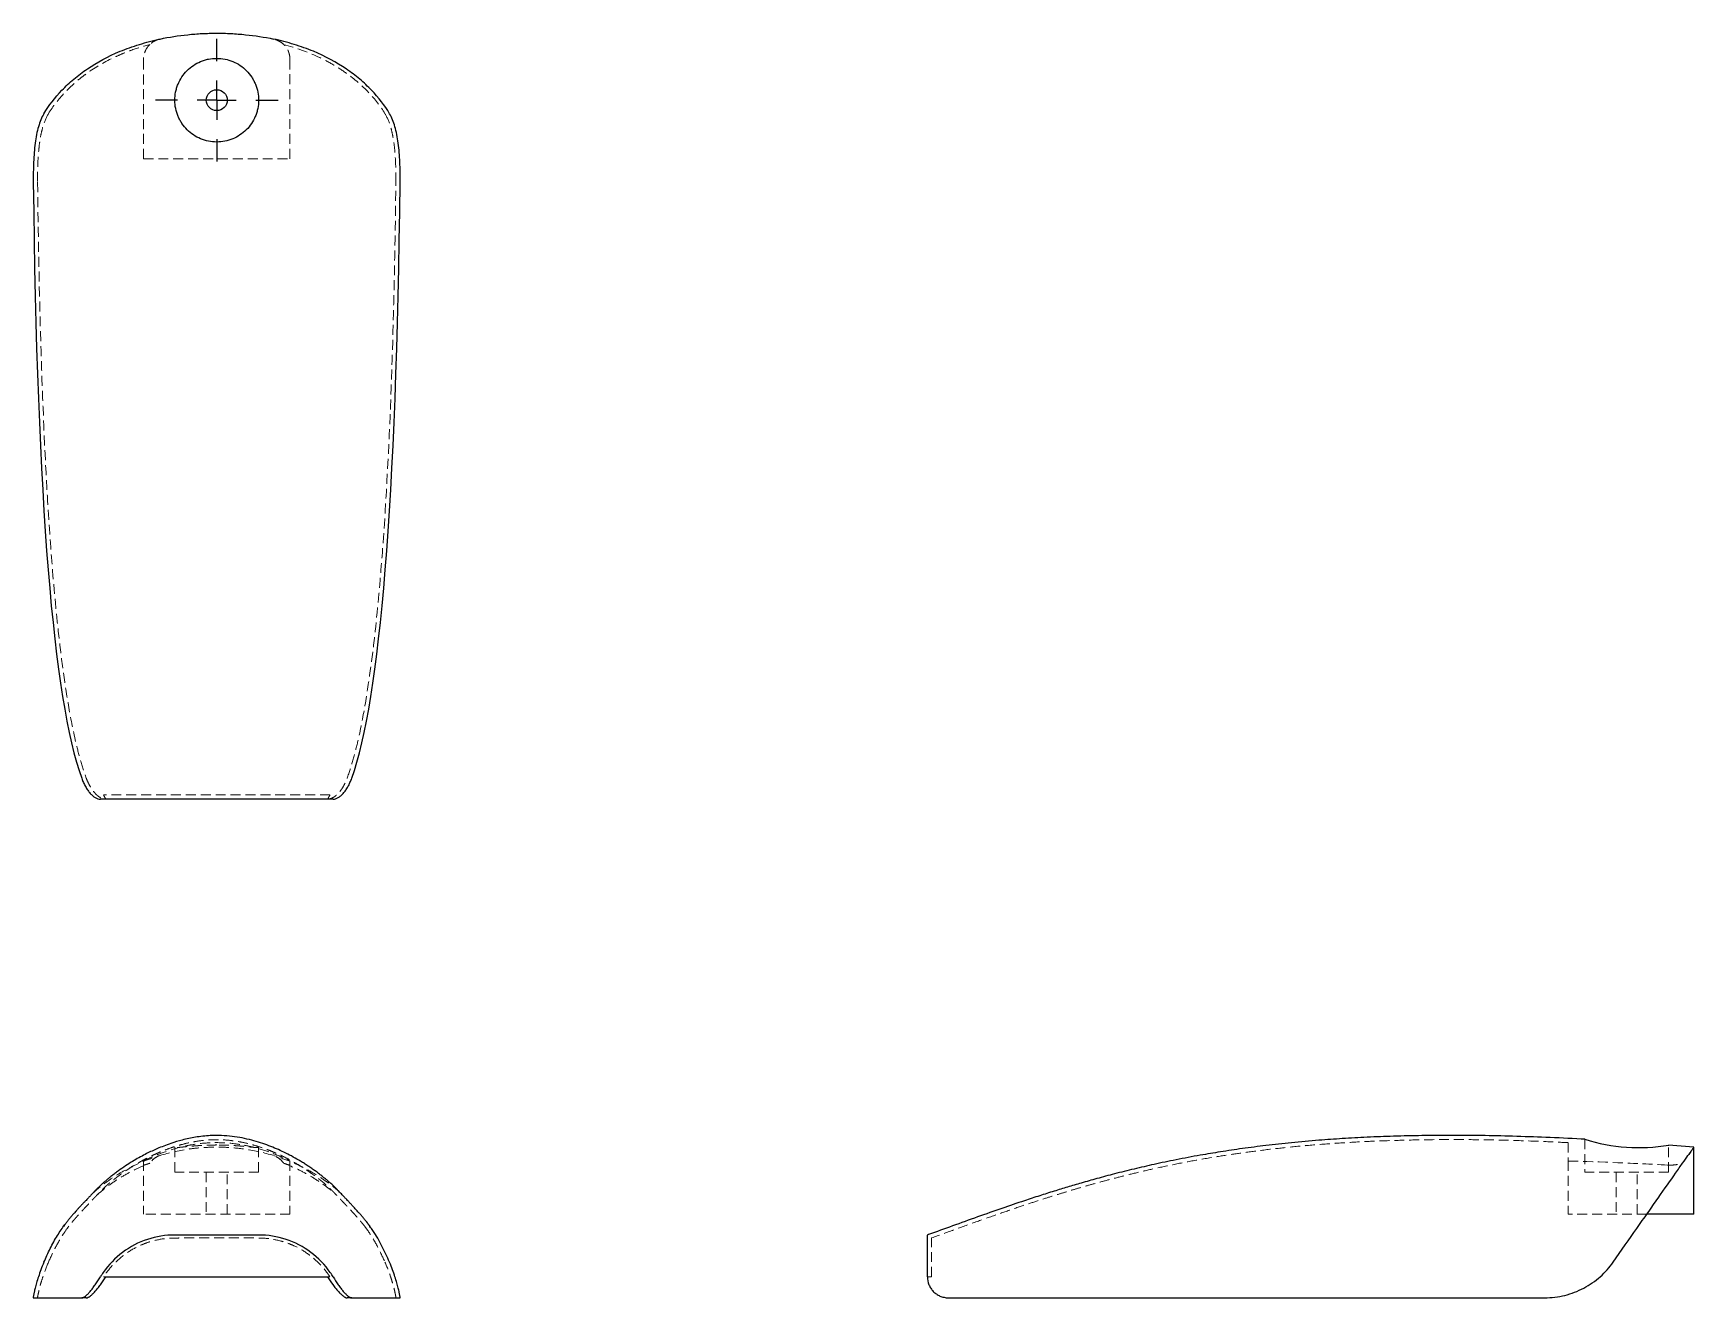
# Model space of a CAD drawing. Header units: millimetres. Extents: x 60 to 272, y 45 to 207.
import ezdxf

# ---------------------------------------------------------------- set-up
doc = ezdxf.new("R2010")
doc.units = ezdxf.units.MM
doc.linetypes.add('HIDDEN', pattern=[1.905, 1.27, -0.635])
doc.layers.add('10', color=7, linetype='Continuous')

# ---------------------------------------------------------------- blocks, each defined once
blk = doc.blocks.new('SW_CENTERMARKSYMBOL_0')
at = {"layer": '10', "color": 0}
for p, q in [((0, 5), (0, 7.85)), ((0, 0), (0, 2.5)), ((-5, 0), (-7.85, 0)), ((0, 0), (-2.5, 0)), ((0, 0), (0, -2.5)), ((0, 0), (2.5, 0)), ((5, 0), (7.85, 0)), ((0, -5), (0, -7.85))]:
    blk.add_line(p, q, dxfattribs=at)

msp = doc.modelspace()

# ---------------------------------------------------------------- linework, layer by layer
at = {"color": 7, "linetype": 'Continuous', "lineweight": 25}
for p, q in [((88.35, 108.84), (77.64, 108.84)), ((271.78, 64.33), (268.57, 64.6)), ((271.79, 55.77), (271.79, 64.33)), ((268.42, 55.77), (265.79, 55.77)), ((271.04, 55.77), (268.42, 55.77)), ((88.35, 53.1), (77.64, 53.1)), ((173.98, 53.15), (173.84, 53.1)), ((68.82, 47.75), (97.17, 47.75)), ((66.33, 45.07), (65.74, 45.07)), ((100.25, 45.07), (99.66, 45.07))]:
    msp.add_line(p, q, dxfattribs=at)
at = {"color": 7, "linetype": 'HIDDEN', "lineweight": 18}
for p, q in [((77.64, 64.33), (77.64, 61.13)), ((88.35, 61.13), (88.35, 64.33)), ((257.87, 65.34), (257.87, 61.13)), ((268.57, 61.13), (268.57, 64.61)), ((73.63, 62.56), (73.63, 55.77)), ((92.36, 62.56), (92.36, 55.77)), ((255.73, 62.56), (255.73, 55.77)), ((88.35, 61.13), (77.64, 61.13)), ((81.66, 61.13), (81.66, 55.77)), ((84.33, 55.77), (84.33, 61.13)), ((268.57, 61.13), (257.87, 61.13)), ((261.88, 61.13), (261.88, 55.77)), ((264.56, 55.77), (264.56, 61.13)), ((92.36, 55.77), (73.63, 55.77)), ((265.79, 55.77), (255.73, 55.77)), ((102.58, 54.18), (102.12, 54.81)), ((173.84, 53.1), (173.98, 53.15))]:
    msp.add_line(p, q, dxfattribs=at)
at = {"color": 7, "linetype": 'Continuous', "lineweight": 25}
msp.add_circle((83, 198.22), 1.34, dxfattribs=at)
msp.add_arc((264.73, 87.02), 22.74, 252.4448, 279.7392, dxfattribs=at)
for points, knots in [([(60.91, 196.49), (61.53, 197.54), (62.3, 198.54), (63.68, 199.98), (64.18, 200.45), (64.99, 201.14), (65.28, 201.36), (65.86, 201.8), (66.16, 202.02), (67.7, 203.06), (69.09, 203.82), (71.44, 204.79), (72.26, 205.09), (73.96, 205.61), (74.84, 205.84), (75.75, 206.04)], [0, 0, 0, 0, 0.25, 0.25, 0.375, 0.375, 0.4375, 0.4375, 0.5, 0.5, 0.75, 0.75, 0.875, 0.875, 1, 1, 1, 1]), ([(75.75, 206.04), (76.91, 206.29), (78.1, 206.47), (79.9, 206.66), (80.51, 206.71), (81.73, 206.77), (82.35, 206.78), (83.59, 206.79), (84.21, 206.77), (85.44, 206.71), (86.06, 206.66), (87.89, 206.47), (89.08, 206.29), (90.25, 206.04)], [0, 0, 0, 0, 0.25, 0.25, 0.375, 0.375, 0.5, 0.5, 0.625, 0.625, 0.75, 0.75, 1, 1, 1, 1]), ([(105.09, 196.49), (104.46, 197.54), (103.69, 198.54), (102.32, 199.98), (101.82, 200.44), (101.01, 201.12), (100.73, 201.35), (100.15, 201.79), (99.85, 202.01), (98.29, 203.06), (96.9, 203.82), (94.57, 204.79), (93.74, 205.09), (92.04, 205.61), (91.15, 205.84), (90.25, 206.04)], [0, 0, 0, 0, 0.25, 0.25, 0.375, 0.375, 0.4375, 0.4375, 0.5, 0.5, 0.75, 0.75, 0.875, 0.875, 1, 1, 1, 1]), ([(83, 203.57), (82.64, 203.57), (82.29, 203.54), (81.78, 203.44), (81.61, 203.39), (81.27, 203.29), (81.1, 203.23), (80.61, 203.03), (80.31, 202.86), (79.72, 202.47), (79.45, 202.24), (78.96, 201.75), (78.73, 201.48), (78.34, 200.89), (78.18, 200.58), (77.98, 200.09), (77.92, 199.93), (77.82, 199.59), (77.78, 199.42), (77.67, 198.9), (77.64, 198.55), (77.65, 197.85), (77.68, 197.49), (77.82, 196.81), (77.93, 196.47), (78.13, 195.99), (78.2, 195.83), (78.37, 195.53), (78.46, 195.38), (78.75, 194.95), (78.97, 194.68), (79.46, 194.19), (79.73, 193.97), (80.31, 193.58), (80.62, 193.41), (81.26, 193.15), (81.6, 193.04), (82.28, 192.91), (82.64, 192.87), (83.35, 192.87), (83.7, 192.9), (84.39, 193.04), (84.73, 193.14), (85.37, 193.41), (85.68, 193.58), (86.26, 193.96), (86.53, 194.19), (87.02, 194.67), (87.24, 194.94), (87.63, 195.52), (87.79, 195.83), (88, 196.3), (88.06, 196.47), (88.16, 196.8), (88.2, 196.97), (88.31, 197.49), (88.35, 197.84), (88.35, 198.54), (88.32, 198.89), (88.18, 199.58), (88.08, 199.92), (87.88, 200.41), (87.81, 200.57), (87.64, 200.88), (87.56, 201.03), (87.27, 201.47), (87.04, 201.74), (86.54, 202.24), (86.27, 202.47), (85.69, 202.86), (85.38, 203.03), (84.73, 203.3), (84.4, 203.4), (83.71, 203.54), (83.35, 203.57), (83, 203.57)], [0, 0, 0, 0, 0.03125, 0.03125, 0.046875, 0.046875, 0.0625, 0.0625, 0.09375, 0.09375, 0.125, 0.125, 0.15625, 0.15625, 0.1875, 0.1875, 0.203125, 0.203125, 0.21875, 0.21875, 0.25, 0.25, 0.28125, 0.28125, 0.3125, 0.3125, 0.328125, 0.328125, 0.34375, 0.34375, 0.375, 0.375, 0.40625, 0.40625, 0.4375, 0.4375, 0.46875, 0.46875, 0.5, 0.5, 0.53125, 0.53125, 0.5625, 0.5625, 0.59375, 0.59375, 0.625, 0.625, 0.65625, 0.65625, 0.6875, 0.6875, 0.703125, 0.703125, 0.71875, 0.71875, 0.75, 0.75, 0.78125, 0.78125, 0.8125, 0.8125, 0.828125, 0.828125, 0.84375, 0.84375, 0.875, 0.875, 0.90625, 0.90625, 0.9375, 0.9375, 0.96875, 0.96875, 1, 1, 1, 1]), ([(60.91, 196.49), (60.62, 196.01), (60.4, 195.46), (60.12, 194.51), (60.04, 194.17), (59.9, 193.46), (59.84, 193.1), (59.74, 192.34), (59.7, 191.95), (59.64, 191.13), (59.61, 190.72), (59.55, 189.45), (59.54, 188.6), (59.55, 187.72)], [0, 0, 0, 0, 0.25, 0.25, 0.375, 0.375, 0.5, 0.5, 0.625, 0.625, 0.75, 0.75, 1, 1, 1, 1]), ([(106.44, 187.72), (106.45, 188.6), (106.44, 189.45), (106.38, 190.72), (106.36, 191.13), (106.29, 191.95), (106.25, 192.34), (106.15, 193.1), (106.09, 193.46), (105.95, 194.17), (105.87, 194.51), (105.6, 195.46), (105.37, 196.01), (105.09, 196.49)], [0, 0, 0, 0, 0.25, 0.25, 0.375, 0.375, 0.5, 0.5, 0.625, 0.625, 0.75, 0.75, 1, 1, 1, 1]), ([(65.74, 111.51), (65.81, 111.32), (65.88, 111.14), (66.04, 110.78), (66.13, 110.6), (66.32, 110.27), (66.41, 110.12), (66.61, 109.83), (66.72, 109.7), (66.93, 109.46), (67.03, 109.36), (67.25, 109.17), (67.36, 109.09), (67.58, 108.97), (67.69, 108.92), (67.91, 108.86), (68.01, 108.84), (68.12, 108.84)], [0, 0, 0, 0, 0.125, 0.125, 0.25, 0.25, 0.375, 0.375, 0.5, 0.5, 0.625, 0.625, 0.75, 0.75, 0.875, 0.875, 1, 1, 1, 1]), ([(97.87, 108.84), (98.08, 108.84), (98.3, 108.9), (98.63, 109.09), (98.74, 109.17), (98.96, 109.36), (99.06, 109.46), (99.28, 109.7), (99.38, 109.83), (99.58, 110.12), (99.67, 110.27), (99.86, 110.6), (99.95, 110.77), (100.11, 111.14), (100.19, 111.32), (100.25, 111.51)], [0, 0, 0, 0, 0.25, 0.25, 0.375, 0.375, 0.5, 0.5, 0.625, 0.625, 0.75, 0.75, 0.875, 0.875, 1, 1, 1, 1]), ([(77.64, 108.84), (76.46, 108.84), (74.08, 108.84), (70.85, 108.84), (69.01, 108.84), (68.23, 108.84), (68.12, 108.84)], [0.0735742, 0.0735742, 0.0735742, 0.0735742, 0.1637141, 0.2538541, 0.3439941, 0.3605599, 0.3605599, 0.3605599, 0.3605599]), ([(97.87, 108.84), (97.76, 108.84), (96.98, 108.84), (95.14, 108.84), (91.91, 108.84), (89.53, 108.84), (88.35, 108.84)], [0.6394401, 0.6394401, 0.6394401, 0.6394401, 0.6560058, 0.7461458, 0.8362858, 0.9264258, 0.9264258, 0.9264258, 0.9264258]), ([(102.59, 54.19), (102.54, 54.27), (102.41, 54.44), (102.18, 54.73), (101.92, 55.06), (101.64, 55.4), (101.36, 55.73), (101.05, 56.07), (100.73, 56.44), (100.4, 56.79), (100.09, 57.13), (99.85, 57.38), (99.65, 57.58), (99.53, 57.72), (99.43, 57.82), (99.33, 57.92), (99.23, 58.03), (99.13, 58.13), (98.99, 58.29), (98.8, 58.48), (98.58, 58.71), (98.35, 58.95), (98.14, 59.16), (97.95, 59.35), (97.78, 59.51), (97.59, 59.68), (97.34, 59.9), (97.05, 60.15), (96.8, 60.35), (96.62, 60.5), (96.42, 60.66), (96.14, 60.87), (95.76, 61.16), (95.34, 61.46), (94.91, 61.76), (94.44, 62.08), (93.96, 62.38), (93.34, 62.76), (92.57, 63.2), (91.62, 63.68), (90.65, 64.12), (89.67, 64.52), (88.61, 64.9), (87.47, 65.24), (86.24, 65.52), (84.95, 65.73), (83.58, 65.84), (82.01, 65.83), (80.32, 65.64), (78.64, 65.28), (77.28, 64.87), (76.23, 64.49), (75.41, 64.15), (74.7, 63.83), (73.99, 63.49), (73.22, 63.08), (72.4, 62.61), (71.52, 62.06), (70.82, 61.59), (70.25, 61.17), (69.86, 60.88), (69.58, 60.66), (69.38, 60.51), (69.19, 60.36), (68.94, 60.15), (68.65, 59.9), (68.37, 59.65), (68.14, 59.44), (67.89, 59.19), (67.64, 58.95), (67.41, 58.71), (67.19, 58.48), (67.01, 58.29), (66.86, 58.13), (66.76, 58.03), (66.66, 57.92), (66.56, 57.82), (66.47, 57.72), (66.34, 57.58), (66.16, 57.4), (65.95, 57.18), (65.71, 56.92), (65.46, 56.65), (65.2, 56.37), (64.92, 56.05), (64.64, 55.73), (64.35, 55.4), (64.07, 55.06), (63.81, 54.73), (63.58, 54.44), (63.45, 54.27), (63.4, 54.19)], [0, 0, 0, 0, 0.0245781, 0.0566713, 0.085757, 0.1119687, 0.1354333, 0.1562725, 0.1766411, 0.1940299, 0.2057155, 0.2157529, 0.2202364, 0.2220702, 0.223716, 0.2252686, 0.226839, 0.2285336, 0.230438, 0.2350904, 0.2410952, 0.2485878, 0.2576455, 0.2645807, 0.2722488, 0.2800612, 0.2898046, 0.2973415, 0.3004563, 0.3032829, 0.3059873, 0.3087566, 0.315117, 0.3233962, 0.3329356, 0.3422113, 0.3512125, 0.3599474, 0.3763588, 0.391835, 0.4066273, 0.4207223, 0.4346305, 0.4486345, 0.4629137, 0.4776048, 0.4928088, 0.5086928, 0.5300121, 0.549395, 0.5668467, 0.5787801, 0.5898883, 0.6005439, 0.6123548, 0.6257796, 0.6408858, 0.6577353, 0.6763688, 0.6847013, 0.6911609, 0.6939643, 0.6966905, 0.6995278, 0.702645, 0.7101743, 0.7199093, 0.7316466, 0.7423229, 0.7513805, 0.7588732, 0.764878, 0.7695304, 0.7714347, 0.7731294, 0.7746997, 0.7762524, 0.7778981, 0.7797319, 0.7842155, 0.7926285, 0.8022198, 0.813039, 0.8274385, 0.8436995, 0.8645387, 0.8880033, 0.914215, 0.9433007, 0.9753939, 1, 1, 1, 1]), ([(257.87, 65.34), (257.71, 65.35), (256.04, 65.45), (252.96, 65.58), (248.72, 65.73), (244.72, 65.82), (240.86, 65.85), (237.12, 65.82), (233.49, 65.74), (230.1, 65.61), (226.92, 65.43), (223.69, 65.21), (220.44, 64.92), (217.17, 64.56), (214.16, 64.17), (211.36, 63.75), (208.53, 63.28), (205.7, 62.75), (202.88, 62.15), (200.25, 61.55), (197.82, 60.94), (195.57, 60.34), (193.56, 59.77), (191.74, 59.23), (189.97, 58.69), (188.14, 58.11), (185.92, 57.38), (183.27, 56.48), (180.21, 55.4), (177.08, 54.28), (175, 53.52), (173.98, 53.15)], [0, 0, 0, 0, 0.005686, 0.058511, 0.108103, 0.154689, 0.198481, 0.243662, 0.285948, 0.325563, 0.362714, 0.397594, 0.43897, 0.477268, 0.512772, 0.545733, 0.576369, 0.613286, 0.646898, 0.6775, 0.707724, 0.734884, 0.759162, 0.780693, 0.801605, 0.824036, 0.848001, 0.883521, 0.922148, 0.961937, 1, 1, 1, 1]), ([(271.78, 64.33), (271.77, 64.32), (271.77, 64.31), (271.64, 64.12), (271.41, 63.8), (271.16, 63.45), (271.04, 63.27)], [0, 0, 0, 0, 0.203237, 0.463313, 0.730424, 1, 1, 1, 1]), ([(261.49, 49.63), (262.54, 51.13), (263.54, 52.56), (264.98, 54.61), (265.44, 55.28), (266.12, 56.25), (266.35, 56.57), (266.79, 57.2), (267.01, 57.51), (268.06, 59.02), (268.82, 60.1), (269.79, 61.48), (270.09, 61.91), (270.61, 62.66), (270.84, 62.99), (271.04, 63.27)], [0, 0, 0, 0, 0.25, 0.25, 0.375, 0.375, 0.4375, 0.4375, 0.5, 0.5, 0.75, 0.75, 0.875, 0.875, 1, 1, 1, 1]), ([(271.77, 55.77), (271.77, 55.77), (271.77, 55.77), (271.58, 55.77), (271.22, 55.77), (271.04, 55.77)], [0, 0, 0, 0, 0.184523, 0.590764, 1, 1, 1, 1]), ([(60.91, 49.63), (61.17, 50.21), (61.68, 51.37), (62.58, 52.98), (63.26, 53.98), (63.58, 54.44)], [0, 0, 0, 0, 0.350119, 0.700221, 1, 1, 1, 1]), ([(77.64, 53.1), (76.46, 53.1), (74.08, 52.72), (70.85, 51.04), (69.01, 49.12), (68.23, 47.93), (68.12, 47.75)], [0.0735742, 0.0735742, 0.0735742, 0.0735742, 0.1637141, 0.2538541, 0.3439941, 0.3605599, 0.3605599, 0.3605599, 0.3605599]), ([(97.87, 47.75), (97.76, 47.93), (96.98, 49.12), (95.14, 51.04), (91.91, 52.72), (89.53, 53.1), (88.35, 53.1)], [0.6394401, 0.6394401, 0.6394401, 0.6394401, 0.6560058, 0.7461458, 0.8362858, 0.9264258, 0.9264258, 0.9264258, 0.9264258]), ([(105.09, 49.63), (104.77, 50.32), (104.15, 51.69), (103.29, 53.21), (102.7, 54.01), (102.58, 54.18)], [0, 0, 0, 0, 0.438915, 0.877789, 1, 1, 1, 1]), ([(173.84, 47.75), (173.84, 47.93), (173.84, 49.12), (173.84, 51.04), (173.84, 52.72), (173.84, 53.1), (173.84, 53.1)], [0.6394401, 0.6394401, 0.6394401, 0.6394401, 0.6560058, 0.7461458, 0.8362858, 0.9264258, 0.9264258, 0.9264258, 0.9264258]), ([(60.91, 49.63), (60.62, 48.95), (60.4, 48.33), (60.12, 47.49), (60.04, 47.22), (59.9, 46.73), (59.84, 46.51), (59.74, 46.11), (59.7, 45.93), (59.64, 45.62), (59.61, 45.49), (59.55, 45.17), (59.54, 45.07), (59.55, 45.07)], [0, 0, 0, 0, 0.25, 0.25, 0.375, 0.375, 0.5, 0.5, 0.625, 0.625, 0.75, 0.75, 1, 1, 1, 1]), ([(106.44, 45.07), (106.45, 45.07), (106.44, 45.17), (106.38, 45.49), (106.36, 45.62), (106.29, 45.93), (106.25, 46.11), (106.15, 46.51), (106.09, 46.73), (105.95, 47.22), (105.87, 47.49), (105.6, 48.33), (105.37, 48.95), (105.09, 49.63)], [0, 0, 0, 0, 0.25, 0.25, 0.375, 0.375, 0.5, 0.5, 0.625, 0.625, 0.75, 0.75, 1, 1, 1, 1]), ([(252.72, 45.07), (253.6, 45.07), (254.46, 45.17), (255.72, 45.49), (256.13, 45.62), (256.95, 45.93), (257.34, 46.11), (258.1, 46.51), (258.46, 46.73), (259.17, 47.22), (259.51, 47.49), (260.46, 48.33), (261.01, 48.95), (261.49, 49.63)], [0, 0, 0, 0, 0.25, 0.25, 0.375, 0.375, 0.5, 0.5, 0.625, 0.625, 0.75, 0.75, 1, 1, 1, 1]), ([(65.74, 45.07), (65.81, 45.07), (65.88, 45.09), (66.04, 45.17), (66.13, 45.22), (66.32, 45.37), (66.41, 45.45), (66.61, 45.66), (66.72, 45.77), (66.93, 46.02), (67.03, 46.15), (67.25, 46.44), (67.36, 46.59), (67.58, 46.9), (67.69, 47.06), (67.91, 47.4), (68.01, 47.57), (68.12, 47.75)], [0, 0, 0, 0, 0.125, 0.125, 0.25, 0.25, 0.375, 0.375, 0.5, 0.5, 0.625, 0.625, 0.75, 0.75, 0.875, 0.875, 1, 1, 1, 1]), ([(66.33, 45.07), (66.4, 45.07), (66.48, 45.09), (66.65, 45.17), (66.74, 45.22), (66.93, 45.37), (67.03, 45.46), (67.24, 45.66), (67.35, 45.78), (67.57, 46.02), (67.68, 46.16), (67.91, 46.44), (68.03, 46.59), (68.25, 46.9), (68.37, 47.07), (68.59, 47.4), (68.71, 47.57), (68.82, 47.75)], [0, 0, 0, 0, 0.125, 0.125, 0.25, 0.25, 0.375, 0.375, 0.5, 0.5, 0.625, 0.625, 0.75, 0.75, 0.875, 0.875, 1, 1, 1, 1]), ([(97.17, 47.75), (97.4, 47.4), (97.62, 47.07), (97.97, 46.59), (98.08, 46.44), (98.31, 46.16), (98.42, 46.03), (98.64, 45.78), (98.75, 45.66), (98.96, 45.46), (99.06, 45.37), (99.25, 45.23), (99.34, 45.17), (99.51, 45.09), (99.59, 45.07), (99.66, 45.07)], [0, 0, 0, 0, 0.25, 0.25, 0.375, 0.375, 0.5, 0.5, 0.625, 0.625, 0.75, 0.75, 0.875, 0.875, 1, 1, 1, 1]), ([(97.87, 47.75), (98.08, 47.4), (98.3, 47.06), (98.63, 46.59), (98.74, 46.44), (98.96, 46.15), (99.06, 46.02), (99.28, 45.77), (99.38, 45.66), (99.58, 45.46), (99.67, 45.37), (99.86, 45.22), (99.95, 45.17), (100.11, 45.09), (100.19, 45.07), (100.25, 45.07)], [0, 0, 0, 0, 0.25, 0.25, 0.375, 0.375, 0.5, 0.5, 0.625, 0.625, 0.75, 0.75, 0.875, 0.875, 1, 1, 1, 1]), ([(173.84, 47.75), (173.84, 47.4), (173.9, 47.06), (174.09, 46.59), (174.17, 46.44), (174.36, 46.15), (174.46, 46.02), (174.7, 45.77), (174.83, 45.66), (175.12, 45.46), (175.27, 45.37), (175.6, 45.22), (175.77, 45.17), (176.14, 45.09), (176.32, 45.07), (176.51, 45.07)], [0, 0, 0, 0, 0.25, 0.25, 0.375, 0.375, 0.5, 0.5, 0.625, 0.625, 0.75, 0.75, 0.875, 0.875, 1, 1, 1, 1])]:
    msp.add_open_spline(points, degree=3, knots=knots, dxfattribs=at)
at = {"color": 7, "linetype": 'HIDDEN', "lineweight": 18}
for points, knots in [([(75.75, 206.04), (75.51, 205.99), (75.27, 205.9), (74.83, 205.66), (74.62, 205.52), (74.45, 205.34)], [0, 0, 0, 0, 0.5, 0.5, 1, 1, 1, 1]), ([(91.55, 205.34), (91.37, 205.52), (91.17, 205.66), (90.72, 205.9), (90.49, 205.99), (90.25, 206.04)], [0, 0, 0, 0, 0.5, 0.5, 1, 1, 1, 1]), ([(61.49, 196.49), (62.07, 197.43), (62.76, 198.33), (63.98, 199.63), (64.42, 200.05), (65.13, 200.67), (65.37, 200.87), (65.88, 201.27), (66.15, 201.47), (67.5, 202.44), (68.71, 203.14), (70.38, 203.92), (70.72, 204.07), (71.43, 204.36), (71.79, 204.5), (72.89, 204.9), (73.66, 205.13), (74.45, 205.34)], [0, 0, 0, 0, 0.25, 0.25, 0.375, 0.375, 0.4375, 0.4375, 0.5, 0.5, 0.75, 0.75, 0.8125, 0.8125, 0.875, 0.875, 1, 1, 1, 1]), ([(74.45, 205.34), (74.32, 205.22), (74.21, 205.09), (74, 204.8), (73.92, 204.64), (73.78, 204.31), (73.72, 204.14), (73.65, 203.79), (73.63, 203.6), (73.63, 203.42)], [0, 0, 0, 0, 0.25, 0.25, 0.5, 0.5, 0.75, 0.75, 1, 1, 1, 1]), ([(91.55, 205.34), (93.13, 204.92), (94.57, 204.4), (96.58, 203.47), (97.22, 203.14), (98.44, 202.43), (99.01, 202.06), (100.63, 200.91), (101.58, 200.09), (103.23, 198.34), (103.93, 197.43), (104.5, 196.49)], [0, 0, 0, 0, 0.25, 0.25, 0.375, 0.375, 0.5, 0.5, 0.75, 0.75, 1, 1, 1, 1]), ([(92.36, 203.42), (92.36, 203.6), (92.34, 203.78), (92.27, 204.13), (92.22, 204.31), (92.01, 204.8), (91.8, 205.1), (91.55, 205.34)], [0, 0, 0, 0, 0.25, 0.25, 0.5, 0.5, 1, 1, 1, 1]), ([(61.49, 196.49), (61.2, 196.02), (60.97, 195.46), (60.69, 194.51), (60.6, 194.17), (60.46, 193.47), (60.4, 193.1), (60.3, 192.34), (60.26, 191.95), (60.19, 191.14), (60.16, 190.72), (60.1, 189.46), (60.09, 188.6), (60.1, 187.72)], [0, 0, 0, 0, 0.25, 0.25, 0.375, 0.375, 0.5, 0.5, 0.625, 0.625, 0.75, 0.75, 1, 1, 1, 1]), ([(105.89, 187.72), (105.9, 188.6), (105.89, 189.46), (105.83, 190.72), (105.81, 191.14), (105.74, 191.95), (105.7, 192.34), (105.59, 193.1), (105.53, 193.47), (105.39, 194.17), (105.31, 194.51), (105.03, 195.46), (104.79, 196.02), (104.5, 196.49)], [0, 0, 0, 0, 0.25, 0.25, 0.375, 0.375, 0.5, 0.5, 0.625, 0.625, 0.75, 0.75, 1, 1, 1, 1]), ([(73.63, 190.73), (74.36, 190.73), (75.1, 190.73), (76.62, 190.73), (77.39, 190.73), (78.56, 190.73), (78.96, 190.73), (79.76, 190.73), (80.17, 190.73), (81.38, 190.73), (82.19, 190.73), (83.8, 190.73), (84.6, 190.73), (85.81, 190.73), (86.21, 190.73), (87.01, 190.73), (87.41, 190.73), (88.6, 190.73), (89.37, 190.73), (90.89, 190.73), (91.63, 190.73), (92.36, 190.73)], [0, 0, 0, 0, 0.125, 0.125, 0.25, 0.25, 0.3125, 0.3125, 0.375, 0.375, 0.5, 0.5, 0.625, 0.625, 0.6875, 0.6875, 0.75, 0.75, 0.875, 0.875, 1, 1, 1, 1]), ([(60.1, 187.72), (60.17, 181.33), (60.29, 174.94), (60.65, 162.17), (60.89, 155.79), (61.42, 146.22), (61.63, 143.02), (62.11, 136.66), (62.4, 133.48), (62.92, 128.73), (63.11, 127.15), (63.54, 123.99), (63.77, 122.41), (64.31, 119.27), (64.62, 117.71), (65.16, 115.37), (65.36, 114.59), (65.8, 113.05), (66.05, 112.28), (66.33, 111.51)], [0, 0, 0, 0, 0.25, 0.25, 0.5, 0.5, 0.625, 0.625, 0.75, 0.75, 0.8125, 0.8125, 0.875, 0.875, 0.9375, 0.9375, 0.96875, 0.96875, 1, 1, 1, 1]), ([(99.66, 111.51), (99.94, 112.27), (100.19, 113.04), (100.63, 114.58), (100.82, 115.35), (101.37, 117.68), (101.67, 119.25), (102.22, 122.39), (102.45, 123.97), (102.88, 127.14), (103.07, 128.73), (103.6, 133.5), (103.88, 136.68), (104.37, 143.05), (104.57, 146.23), (105.1, 155.8), (105.34, 162.18), (105.7, 174.95), (105.82, 181.33), (105.89, 187.72)], [0, 0, 0, 0, 0.03125, 0.03125, 0.0625, 0.0625, 0.125, 0.125, 0.1875, 0.1875, 0.25, 0.25, 0.375, 0.375, 0.5, 0.5, 0.75, 0.75, 1, 1, 1, 1]), ([(66.33, 111.51), (66.4, 111.32), (66.48, 111.13), (66.65, 110.77), (66.74, 110.6), (66.93, 110.27), (67.03, 110.11), (67.24, 109.83), (67.35, 109.69), (67.57, 109.46), (67.68, 109.35), (67.91, 109.17), (68.03, 109.09), (68.25, 108.97), (68.37, 108.92), (68.59, 108.86), (68.71, 108.84), (68.82, 108.84)], [0, 0, 0, 0, 0.125, 0.125, 0.25, 0.25, 0.375, 0.375, 0.5, 0.5, 0.625, 0.625, 0.75, 0.75, 0.875, 0.875, 1, 1, 1, 1]), ([(97.17, 108.84), (97.4, 108.84), (97.62, 108.9), (97.97, 109.09), (98.08, 109.17), (98.31, 109.35), (98.42, 109.46), (98.64, 109.69), (98.75, 109.83), (98.96, 110.11), (99.06, 110.26), (99.25, 110.59), (99.34, 110.77), (99.51, 111.13), (99.59, 111.32), (99.66, 111.51)], [0, 0, 0, 0, 0.25, 0.25, 0.375, 0.375, 0.5, 0.5, 0.625, 0.625, 0.75, 0.75, 0.875, 0.875, 1, 1, 1, 1]), ([(97.47, 109.37), (97.1, 109.37), (96.68, 109.37), (95.99, 109.37), (95.74, 109.37), (95.24, 109.37), (94.97, 109.37), (94.15, 109.37), (93.57, 109.37), (92.66, 109.37), (92.35, 109.37), (91.71, 109.37), (91.39, 109.37), (90.41, 109.37), (89.75, 109.37), (88.91, 109.37), (88.75, 109.37), (88.41, 109.37), (88.24, 109.37), (87.73, 109.37), (87.39, 109.37), (85.7, 109.37), (82.99, 109.37), (80.29, 109.37), (78.59, 109.37), (78.26, 109.37), (77.75, 109.37), (77.58, 109.37), (77.24, 109.37), (77.07, 109.37), (76.23, 109.37), (75.57, 109.37), (74.6, 109.37), (74.28, 109.37), (73.64, 109.37), (73.33, 109.37), (72.42, 109.37), (71.84, 109.37), (70.76, 109.37), (70.24, 109.37), (69.31, 109.37), (68.89, 109.37), (68.53, 109.37)], [0, 0, 0, 0, 0.0625, 0.0625, 0.09375, 0.09375, 0.125, 0.125, 0.1875, 0.1875, 0.21875, 0.21875, 0.25, 0.25, 0.3125, 0.3125, 0.328125, 0.328125, 0.34375, 0.34375, 0.375, 0.375, 0.5, 0.625, 0.625, 0.65625, 0.65625, 0.671875, 0.671875, 0.6875, 0.6875, 0.75, 0.75, 0.78125, 0.78125, 0.8125, 0.8125, 0.875, 0.875, 0.9375, 0.9375, 1, 1, 1, 1]), ([(102.14, 53.9), (102.14, 53.91), (102.07, 54), (101.92, 54.2), (101.68, 54.5), (101.43, 54.8), (101.17, 55.11), (100.9, 55.42), (100.62, 55.74), (100.31, 56.08), (99.99, 56.42), (99.69, 56.74), (99.46, 56.98), (99.28, 57.17), (99.15, 57.31), (99.06, 57.4), (98.96, 57.5), (98.87, 57.61), (98.77, 57.71), (98.63, 57.86), (98.44, 58.06), (98.23, 58.28), (98.01, 58.51), (97.77, 58.76), (97.52, 59), (97.3, 59.22), (97.02, 59.47), (96.71, 59.73), (96.41, 59.99), (96.14, 60.2), (95.95, 60.35), (95.74, 60.5), (95.46, 60.72), (95.1, 60.97), (94.72, 61.24), (94.1, 61.66), (93.32, 62.15), (92.36, 62.7), (91.43, 63.18), (90.48, 63.61), (89.53, 64.01), (88.48, 64.38), (87.36, 64.71), (86.17, 64.99), (84.9, 65.19), (83.56, 65.3), (82.18, 65.29), (80.81, 65.16), (79.52, 64.93), (78.35, 64.63), (77.3, 64.31), (76.38, 63.97), (75.58, 63.64), (74.9, 63.33), (74.19, 62.99), (73.44, 62.59), (72.63, 62.13), (71.76, 61.58), (71.09, 61.12), (70.56, 60.74), (70.26, 60.51), (70.06, 60.36), (69.86, 60.2), (69.59, 59.99), (69.28, 59.73), (68.97, 59.47), (68.69, 59.22), (68.47, 59), (68.22, 58.76), (67.99, 58.51), (67.76, 58.28), (67.55, 58.06), (67.37, 57.86), (67.22, 57.71), (67.13, 57.61), (67.03, 57.5), (66.93, 57.4), (66.84, 57.31), (66.72, 57.17), (66.5, 56.94), (66.22, 56.65), (65.9, 56.31), (65.62, 56.01), (65.36, 55.72), (65.09, 55.42), (64.82, 55.11), (64.56, 54.8), (64.31, 54.5), (64.07, 54.2), (63.92, 54), (63.85, 53.91), (63.85, 53.9)], [0, 0, 0, 0, 0.001857, 0.035689, 0.066545, 0.094554, 0.119844, 0.142533, 0.162735, 0.182547, 0.199533, 0.211004, 0.220917, 0.225371, 0.227154, 0.22873, 0.230207, 0.231709, 0.233357, 0.235242, 0.23994, 0.246096, 0.253835, 0.263229, 0.274332, 0.286832, 0.29759, 0.306002, 0.312452, 0.31521, 0.317862, 0.320597, 0.323587, 0.330315, 0.338421, 0.346471, 0.364764, 0.380321, 0.395179, 0.409576, 0.42342, 0.437005, 0.450592, 0.464369, 0.478478, 0.493028, 0.508199, 0.52367, 0.538144, 0.551597, 0.564072, 0.575672, 0.586575, 0.597181, 0.608808, 0.621764, 0.636108, 0.65188, 0.669036, 0.676351, 0.679386, 0.682155, 0.68483, 0.687601, 0.694054, 0.702458, 0.713209, 0.725708, 0.73681, 0.746205, 0.753944, 0.7601, 0.764798, 0.766683, 0.768331, 0.769833, 0.771309, 0.772886, 0.774669, 0.779123, 0.792004, 0.807448, 0.821493, 0.837303, 0.857505, 0.880194, 0.905484, 0.933493, 0.964349, 0.998181, 1, 1, 1, 1]), ([(73.63, 62.56), (74.36, 62.93), (75.1, 63.26), (76.62, 63.83), (77.39, 64.08), (78.56, 64.39), (78.96, 64.48), (79.76, 64.63), (80.17, 64.7), (81.38, 64.86), (82.19, 64.91), (83.8, 64.91), (84.6, 64.86), (85.81, 64.7), (86.21, 64.64), (87.01, 64.48), (87.41, 64.39), (88.6, 64.08), (89.37, 63.84), (90.89, 63.26), (91.63, 62.93), (92.36, 62.56)], [0, 0, 0, 0, 0.125, 0.125, 0.25, 0.25, 0.3125, 0.3125, 0.375, 0.375, 0.5, 0.5, 0.625, 0.625, 0.6875, 0.6875, 0.75, 0.75, 0.875, 0.875, 1, 1, 1, 1]), ([(75.75, 63.27), (76.91, 63.62), (78.1, 63.89), (79.9, 64.16), (80.51, 64.22), (81.73, 64.31), (82.35, 64.34), (83.59, 64.34), (84.21, 64.32), (85.44, 64.23), (86.06, 64.16), (87.89, 63.89), (89.08, 63.62), (90.25, 63.27)], [0, 0, 0, 0, 0.25, 0.25, 0.375, 0.375, 0.5, 0.5, 0.625, 0.625, 0.75, 0.75, 1, 1, 1, 1]), ([(83, 64.61), (82.7, 64.61), (82.1, 64.6), (81.24, 64.57), (80.41, 64.51), (79.66, 64.45), (79, 64.39), (78.46, 64.33), (78.03, 64.29), (77.76, 64.28), (77.64, 64.29), (77.66, 64.32), (77.66, 64.33)], [0, 0, 0, 0, 0.105059, 0.213189, 0.318242, 0.426297, 0.532147, 0.64105, 0.74707, 0.856266, 0.960509, 1, 1, 1, 1]), ([(88.33, 64.33), (88.33, 64.32), (88.34, 64.29), (88.19, 64.28), (87.9, 64.29), (87.46, 64.34), (86.91, 64.39), (86.24, 64.46), (85.48, 64.52), (84.64, 64.57), (83.81, 64.6), (83.25, 64.61), (83, 64.61)], [0, 0, 0, 0, 0.06099, 0.164588, 0.271207, 0.37467, 0.481026, 0.586426, 0.694832, 0.801003, 0.910307, 1, 1, 1, 1]), ([(255.73, 64.91), (254.87, 64.95), (252.7, 65.06), (249.3, 65.18), (245.6, 65.27), (241.99, 65.31), (238.48, 65.3), (235.07, 65.24), (231.86, 65.14), (228.84, 65.01), (225.76, 64.82), (222.63, 64.58), (219.48, 64.28), (216.55, 63.94), (213.83, 63.58), (211.05, 63.16), (208.25, 62.69), (205.45, 62.15), (202.91, 61.61), (200.6, 61.08), (198.51, 60.56), (196.61, 60.06), (194.87, 59.59), (193.3, 59.14), (191.84, 58.7), (190.36, 58.25), (188.74, 57.74), (186.89, 57.14), (184.81, 56.44), (182.5, 55.64), (179.94, 54.74), (177.2, 53.75), (175.32, 53.07), (174.37, 52.72)], [0, 0, 0, 0, 0.03114, 0.078378, 0.122965, 0.165076, 0.208729, 0.249781, 0.28842, 0.32482, 0.35914, 0.400045, 0.438099, 0.473551, 0.506622, 0.537508, 0.574937, 0.60925, 0.640728, 0.668883, 0.694741, 0.718445, 0.740107, 0.759818, 0.777647, 0.795174, 0.815608, 0.839036, 0.86547, 0.894954, 0.927583, 0.963506, 1, 1, 1, 1]), ([(255.73, 64.9), (255.73, 64.9), (255.73, 64.92), (255.73, 64.79), (255.73, 64.53), (255.73, 64.15), (255.73, 63.57), (255.73, 62.97), (255.73, 62.56)], [0, 0, 0, 0, 0.051194, 0.230538, 0.411413, 0.557019, 0.703282, 1, 1, 1, 1]), ([(271.04, 63.27), (271.15, 63.42), (271.36, 63.73), (271.49, 63.92), (271.56, 64.01)], [0, 0, 0, 0, 0.514221, 1, 1, 1, 1]), ([(67.15, 58.44), (67.28, 58.56), (67.85, 59.09), (68.98, 59.95), (70.49, 60.96), (72.05, 61.81), (73.76, 62.61), (75.03, 63.03), (75.75, 63.27)], [0, 0, 0, 0, 0.054095, 0.246916, 0.439711, 0.60951, 0.780471, 1, 1, 1, 1]), ([(67.7, 58.22), (68.03, 58.5), (68.8, 59.17), (70.14, 60.11), (71.61, 60.99), (73.05, 61.72), (73.98, 62.09), (74.45, 62.28)], [0, 0, 0, 0, 0.169033, 0.39873, 0.630144, 0.81456, 1, 1, 1, 1]), ([(74.45, 62.28), (74.32, 62.24), (74.21, 62.2), (74, 62.13), (73.92, 62.1), (73.78, 62.06), (73.72, 62.05), (73.65, 62.03), (73.63, 62.04), (73.63, 62.05)], [0, 0, 0, 0, 0.25, 0.25, 0.5, 0.5, 0.75, 0.75, 1, 1, 1, 1]), ([(75.75, 63.27), (75.51, 63.2), (75.27, 63.07), (74.83, 62.74), (74.62, 62.52), (74.45, 62.28)], [0, 0, 0, 0, 0.5, 0.5, 1, 1, 1, 1]), ([(98.76, 58.53), (98.73, 58.56), (98.27, 58.98), (97.29, 59.75), (95.78, 60.79), (94.14, 61.72), (92.3, 62.58), (90.96, 63.03), (90.25, 63.27)], [0, 0, 0, 0, 0.0140315, 0.1998194, 0.3906402, 0.5814406, 0.7776009, 1, 1, 1, 1]), ([(91.55, 62.28), (91.37, 62.52), (91.17, 62.74), (90.72, 63.07), (90.49, 63.2), (90.25, 63.27)], [0, 0, 0, 0, 0.5, 0.5, 1, 1, 1, 1]), ([(91.55, 62.28), (92.12, 62.05), (93.26, 61.58), (94.89, 60.71), (96.44, 59.71), (97.58, 58.87), (98.16, 58.33), (98.31, 58.2)], [0, 0, 0, 0, 0.2264, 0.454726, 0.688805, 0.924705, 1, 1, 1, 1]), ([(92.36, 62.05), (92.36, 62.04), (92.34, 62.03), (92.27, 62.05), (92.22, 62.06), (92.01, 62.12), (91.8, 62.19), (91.55, 62.28)], [0, 0, 0, 0, 0.25, 0.25, 0.5, 0.5, 1, 1, 1, 1]), ([(268.42, 62.05), (268.6, 62.04), (268.78, 62.03), (269.13, 62.05), (269.31, 62.06), (269.8, 62.12), (270.1, 62.19), (270.34, 62.28)], [0, 0, 0, 0, 0.25, 0.25, 0.5, 0.5, 1, 1, 1, 1]), ([(271.04, 63.27), (270.99, 63.2), (270.9, 63.07), (270.66, 62.74), (270.52, 62.52), (270.34, 62.28)], [0, 0, 0, 0, 0.5, 0.5, 1, 1, 1, 1]), ([(61.49, 49.63), (61.78, 50.26), (62.35, 51.51), (63.26, 53.08), (63.94, 54), (64.19, 54.34)], [0, 0, 0, 0, 0.383842, 0.76978, 1, 1, 1, 1]), ([(101.92, 54.2), (102.09, 53.96), (102.7, 53.12), (103.59, 51.6), (104.2, 50.29), (104.5, 49.63)], [0, 0, 0, 0, 0.164941, 0.581175, 1, 1, 1, 1]), ([(97.47, 47.75), (97.1, 48.31), (96.68, 48.84), (95.99, 49.57), (95.74, 49.8), (95.24, 50.24), (94.97, 50.45), (94.15, 51.05), (93.57, 51.39), (92.66, 51.82), (92.35, 51.95), (91.71, 52.18), (91.39, 52.28), (90.41, 52.53), (89.75, 52.64), (88.91, 52.7), (88.75, 52.71), (88.41, 52.72), (88.24, 52.71), (87.73, 52.72), (87.39, 52.72), (85.7, 52.72), (82.99, 52.72), (80.29, 52.72), (78.59, 52.72), (78.26, 52.72), (77.75, 52.71), (77.58, 52.72), (77.24, 52.71), (77.07, 52.7), (76.23, 52.64), (75.57, 52.53), (74.6, 52.28), (74.28, 52.18), (73.64, 51.95), (73.33, 51.82), (72.42, 51.39), (71.84, 51.05), (70.76, 50.26), (70.24, 49.81), (69.31, 48.84), (68.89, 48.31), (68.53, 47.75)], [0, 0, 0, 0, 0.0625, 0.0625, 0.09375, 0.09375, 0.125, 0.125, 0.1875, 0.1875, 0.21875, 0.21875, 0.25, 0.25, 0.3125, 0.3125, 0.328125, 0.328125, 0.34375, 0.34375, 0.375, 0.375, 0.5, 0.625, 0.625, 0.65625, 0.65625, 0.671875, 0.671875, 0.6875, 0.6875, 0.75, 0.75, 0.78125, 0.78125, 0.8125, 0.8125, 0.875, 0.875, 0.9375, 0.9375, 1, 1, 1, 1]), ([(174.37, 47.75), (174.37, 48.24), (174.37, 49.24), (174.37, 50.47), (174.37, 51.49), (174.37, 52.21), (174.37, 52.58), (174.37, 52.7), (174.37, 52.74), (174.37, 52.73), (174.37, 52.72)], [0, 0, 0, 0, 0.112481, 0.228227, 0.340704, 0.456442, 0.568686, 0.626454, 0.684269, 1, 1, 1, 1]), ([(61.49, 49.63), (61.2, 48.96), (60.97, 48.33), (60.69, 47.49), (60.6, 47.22), (60.46, 46.73), (60.4, 46.51), (60.3, 46.11), (60.26, 45.93), (60.19, 45.62), (60.16, 45.49), (60.1, 45.18), (60.09, 45.07), (60.1, 45.07)], [0, 0, 0, 0, 0.25, 0.25, 0.375, 0.375, 0.5, 0.5, 0.625, 0.625, 0.75, 0.75, 1, 1, 1, 1]), ([(105.89, 45.07), (105.9, 45.07), (105.89, 45.18), (105.83, 45.49), (105.81, 45.62), (105.74, 45.93), (105.7, 46.11), (105.59, 46.51), (105.53, 46.73), (105.39, 47.22), (105.31, 47.49), (105.03, 48.33), (104.79, 48.96), (104.5, 49.63)], [0, 0, 0, 0, 0.25, 0.25, 0.375, 0.375, 0.5, 0.5, 0.625, 0.625, 0.75, 0.75, 1, 1, 1, 1])]:
    msp.add_open_spline(points, degree=3, knots=knots, dxfattribs=at)
for points in [[(73.63, 203.42), (73.63, 199.19), (73.63, 194.96), (73.63, 190.73)], [(92.36, 190.73), (92.36, 194.96), (92.36, 199.19), (92.36, 203.42)], [(68.53, 109.37), (68.62, 109.19), (68.72, 109.02), (68.82, 108.84)], [(97.47, 109.37), (97.37, 109.19), (97.27, 109.02), (97.17, 108.84)], [(255.73, 62.56), (259.96, 62.45), (264.19, 62.27), (268.42, 62.05)], [(268.42, 62.05), (266.31, 62.16), (264.19, 62.26), (262.08, 62.35)], [(68.53, 47.75), (68.62, 47.75), (68.72, 47.75), (68.82, 47.75)], [(97.47, 47.75), (97.37, 47.75), (97.27, 47.75), (97.17, 47.75)], [(174.37, 47.75), (174.19, 47.75), (174.02, 47.75), (173.84, 47.75)]]:
    msp.add_open_spline(points, degree=3, dxfattribs=at)
at = {"color": 7, "linetype": 'Continuous', "lineweight": 25}
for points in [[(59.55, 187.72), (60.02, 147.03), (62.08, 121.63), (65.74, 111.51)], [(100.25, 111.51), (103.91, 121.63), (105.97, 147.03), (106.44, 187.72)], [(59.55, 45.07), (60.02, 45.07), (62.08, 45.07), (65.74, 45.07)], [(100.25, 45.07), (103.91, 45.07), (105.97, 45.07), (106.44, 45.07)], [(176.51, 45.07), (186.63, 45.07), (212.03, 45.07), (252.72, 45.07)]]:
    msp.add_open_spline(points, degree=3, dxfattribs=at)

# ---------------------------------------------------------------- block references
at = {"layer": '10'}
msp.add_blockref('SW_CENTERMARKSYMBOL_0', (83, 198.22), dxfattribs=at)

doc.saveas('drawing.dxf')
